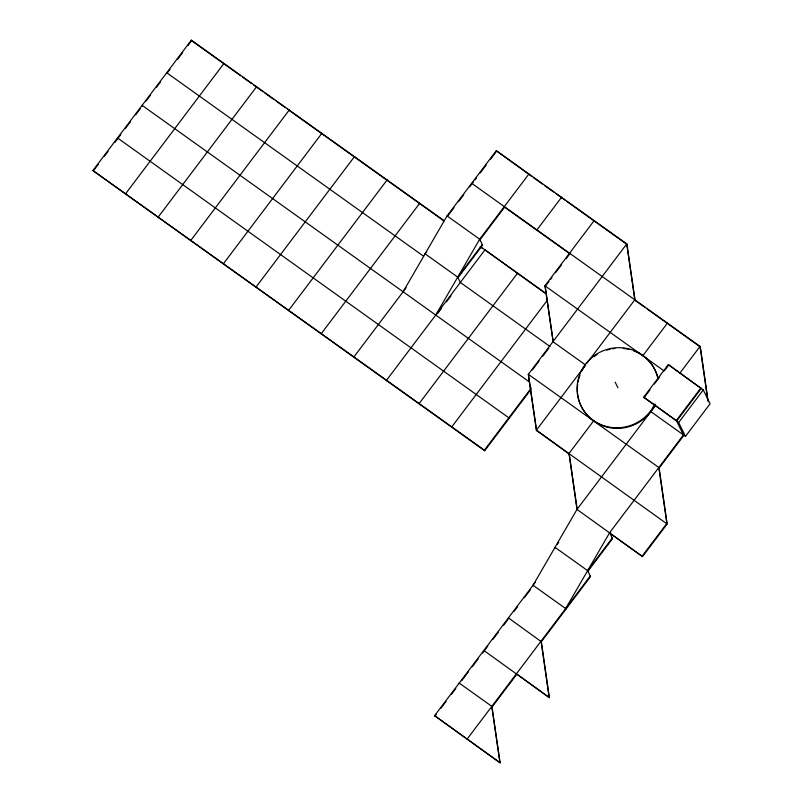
<?xml version="1.0" encoding="UTF-8"?>
<svg xmlns="http://www.w3.org/2000/svg" width="803" height="803" viewBox="0 0 803 803"><rect width="100%" height="100%" fill="white"/><g stroke="black" fill="none" stroke-linecap="round" stroke-linejoin="round"><path stroke-width="1.2" d="M403.116 291.76L447.07 215.907L496.294 150.703L626.792 243.911L635.093 300.392L645.281 307.669M435.738 315.067L479.692 239.204L528.916 174.01L529.197 174.582M533.333 585.849L533.041 585.267L576.996 509.413L655.308 405.686M565.954 609.146L565.673 608.574L609.628 532.71L683.453 434.915M530.913 389.495L484.681 450.744L92.897 170.547L191.335 40.15L444.179 220.735M93.921 170.136L98.398 164.213M104.36 156.304L108.094 151.365M114.809 142.482L120.771 134.573M125.248 128.651L130.467 121.735M135.687 114.819L140.164 108.887M146.126 100.987L150.603 95.055M156.565 87.156L160.299 82.217M169.995 69.379L167.014 73.324L166.723 72.752L423.643 256.247M177.453 59.492L182.672 52.576M187.892 45.671L191.626 40.722L191.335 40.15M448.104 215.495L454.066 207.586M458.543 201.663L463.763 194.748M469.725 186.848L471.22 184.871M471.963 183.877L473.459 181.91M474.944 179.932L476.44 177.955M480.164 173.016L486.136 165.107M490.613 159.185L495.832 152.269M425.379 254.41L425.088 253.828L426.584 251.861M406.097 287.805L353.892 356.964L354.173 357.536M479.983 239.786L504.585 207.184L504.304 206.602M550.065 346.545L460.35 282.465L457.72 277.135L482.332 244.534M458.001 277.708L482.613 245.116L479.692 239.204L447.07 215.907L447.351 216.479M437.515 313.662L441.248 308.723M446.468 301.808L450.945 295.885M594.451 221.186L594.17 220.604L544.946 285.808L553.247 342.289L545.227 286.38L548.961 281.441M550.446 279.474L551.942 277.497M555.666 272.558L561.638 264.649M566.115 258.727L569.096 254.772M547.224 300.412L451.768 426.865L452.049 427.447M532.359 369.942L539.074 361.059M542.798 356.12L548.77 348.211M484.681 450.744L484.39 450.162L531.375 387.929M552.956 341.707L585.588 365.014L536.364 430.207L569.267 454.086L576.935 507.556M587.073 363.036L634.802 299.81L626.792 243.911L528.344 374.308L536.364 430.207L667.142 523.998L642.53 556.589L609.909 533.292M642.53 556.589L576.996 509.413L568.986 453.514L593.598 420.913M642.822 355.709L667.434 323.117L667.715 323.689L647.328 309.125M668.317 364.592L703.267 389.927L710.103 403.768L685.501 436.37L678.655 422.529L643.705 397.194L668.317 364.592L701.23 388.471L676.618 421.073M643.986 397.766L649.958 389.867M654.435 383.934L659.654 377.019M664.874 370.113L668.598 365.164M679.92 373.084L700.055 346.414L471.682 183.305M557.262 544.374L558.747 542.406M459.497 683.644L459.216 683.072L491.837 706.369L500.139 762.85L434.604 715.674L535.28 582.305M434.885 716.246L436.38 714.269M440.857 708.346L446.077 701.431M451.296 694.515L455.773 688.583M461.735 680.683L468.45 671.79M472.174 666.851L478.146 658.952M482.613 653.02L487.833 646.104M493.062 639.188L498.282 632.282M503.501 625.366L507.978 619.434M513.94 611.535L517.664 606.596M524.379 597.703L530.351 589.803M667.142 523.998L659.133 468.089L683.744 435.487L676.327 420.491L700.939 387.889M678.655 422.529L703.267 389.927M516.449 673.767L549.362 697.646L541.342 641.748L590.566 576.554L587.645 570.642L612.257 538.04M587.937 571.224L612.548 538.622L609.628 532.71M590.285 575.972L467.226 738.971L467.507 739.553M492.119 706.951L516.73 674.349M642.249 556.017L666.861 523.415L658.851 467.517L528.344 374.308L536.645 430.789M531.245 176.038L496.294 150.703M533.282 177.493L542.457 184.048M544.494 185.503L553.668 192.058M555.706 193.513L564.88 200.067M566.928 201.523L627.073 244.483M504.585 207.184L569.839 253.788L569.558 253.206M668.738 324.422L700.336 346.986L708.176 401.681M664.232 371.006L544.946 285.808L545.227 286.38M480.887 246.953L546.13 293.557M191.626 40.722L240.559 75.683M242.596 77.138L251.771 83.693M253.808 85.148L262.993 91.703M265.03 93.158L274.204 99.713M276.242 101.168L285.416 107.722M287.454 109.178L443.447 220.584M480.144 246.802L482.191 248.257M545.398 293.406L484.962 249.863L386.514 380.261L386.805 380.843M643.705 397.194L676.327 420.491M685.501 436.37L650.831 411.618L651.123 412.19M425.088 253.828L457.72 277.135M529.538 382.057L142.111 105.354L142.402 105.926M92.897 170.547L484.39 450.162M587.645 570.642L555.024 547.345L555.305 547.917M533.041 585.267L565.673 608.574M541.342 641.748L508.429 617.868L508.721 618.451M549.362 697.646L483.828 650.47L484.109 651.052M434.604 715.674L500.139 762.85M700.336 346.986L700.055 346.414L707.724 399.884M634.802 299.81L635.093 300.392M561.829 197.879L561.538 197.307L536.926 229.909L537.217 230.481M658.851 467.517L659.133 468.089M615.178 382.178L617.939 387.769M517.875 273.743L517.584 273.161L419.146 403.568L419.427 404.14M568.986 453.514L569.267 454.086M419.999 203.842L419.708 203.259L321.27 333.657L321.551 334.239M509.293 418.142L117.499 137.945L117.79 138.528M387.367 180.534L387.086 179.962L288.638 310.359L288.929 310.932M354.745 157.237L354.464 156.655L256.016 287.052L256.298 287.635M322.123 133.93L321.832 133.358L223.395 263.755L223.676 264.328M289.492 110.633L289.21 110.051L190.763 240.458L191.054 241.03M256.87 87.326L256.589 86.754L158.141 217.151L158.432 217.733M224.248 64.029L223.957 63.447L125.519 193.854L125.8 194.426M541.061 641.175L549.071 697.074M491.837 706.369L499.847 762.278M633.537 350.791A41.124 39.809 -26.3 0 1 658.038 378.323M655.138 404.531A41.124 39.809 -26.3 0 1 606.817 427.066A41.124 39.809 -26.3 0 1 577.648 384.436M578.009 382.128A41.124 39.809 -26.3 0 1 579.896 375.332M581.804 371.036A41.124 39.809 -26.3 0 1 585.588 365.014M594.009 356.642A41.124 39.809 -26.3 0 1 596.97 354.625M606.737 350.158A41.124 39.809 -26.3 0 1 610.21 349.235M612.538 348.783A41.124 39.809 -26.3 0 1 614.887 348.472M623.208 348.432A41.124 39.809 -26.3 0 1 629.04 349.415M654.857 403.949A41.124 39.809 -26.3 0 1 589.984 417.67A41.124 39.809 -26.3 0 1 598.064 353.23A41.124 39.809 -26.3 0 1 657.998 378.886"/></g></svg>
